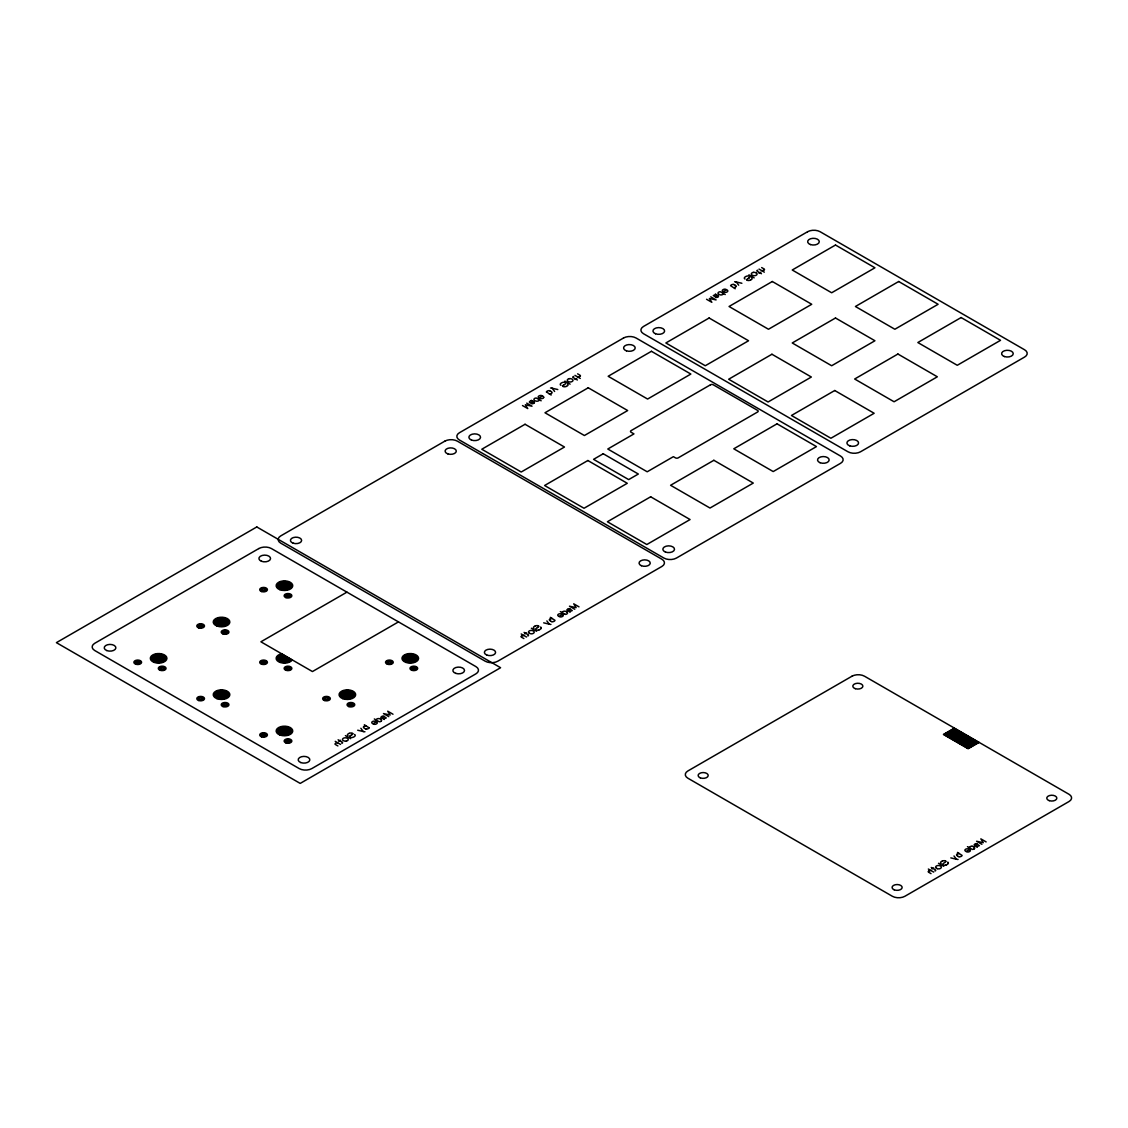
<?xml version="1.0" encoding="UTF-8"?>
<svg xmlns="http://www.w3.org/2000/svg" width="1128" height="1128" viewBox="0 0 1128 1128"><rect width="100%" height="100%" fill="white"/><g stroke="black" fill="none" stroke-linecap="round" stroke-linejoin="round"><path stroke-width="1.5" d="M368.969 727.757L364.344 724.74M368.983 727.715L368.997 727.673A2.876 1.664 0 0 1 365.881 729.139M546.53 391.98L551.155 395.04M349.779 736.288L349.722 736.669A1.438 0.832 0 0 0 349.99 737.007A2.778 1.607 0 0 0 350.864 737.486A2.496 1.438 0 0 0 352.895 737.303A4.047 2.326 0 0 0 354.121 736.767L354.544 736.443A3.342 1.932 0 0 0 354.953 736.076A3.581 2.073 0 0 0 355.123 735.78A3.046 1.762 0 0 0 355.207 735.484A2.496 1.438 0 0 0 355.038 734.85A6.909 3.99 0 0 0 354.516 734.483M539.085 398.001L542.61 395.97A8.46 4.879 0 0 1 543.273 396.478A2.764 1.593 0 0 1 543.654 396.971A2.002 1.156 0 0 1 543.654 397.507M723.161 291.729L726.672 289.699A8.46 4.879 0 0 1 727.334 290.206A2.764 1.593 0 0 1 727.729 290.7A2.002 1.156 0 0 1 727.729 291.236A2.524 1.452 0 0 1 725.798 292.349L725.135 292.363A3.835 2.214 0 0 1 724.345 292.251L723.753 292.082A12.507 7.219 0 0 1 723.076 291.687L722.977 291.63A2.566 1.48 0 0 1 722.301 290.516A2.073 1.198 0 0 1 722.681 289.938A3.765 2.171 0 0 1 723.457 289.459A2.002 1.156 0 0 1 725.191 289.191A8.601 4.963 0 0 1 726.051 289.388M574.97 379.501L576.732 378.486M759.031 273.23L760.808 272.215M346.93 592.144L260.906 641.804L312.442 671.555L398.466 621.895M338.752 741.293L340.529 740.264M524.746 633.908L526.508 632.893M376.414 721.765L372.889 723.795A8.46 4.879 0 0 1 372.226 723.288A2.764 1.593 0 0 1 371.845 722.794A2.002 1.156 0 0 1 371.831 722.258A2.524 1.452 0 0 1 373.777 721.144L374.425 721.13A3.835 2.214 0 0 1 375.229 721.243L375.807 721.412A12.507 7.219 0 0 1 376.484 721.807L376.583 721.864A2.566 1.48 0 0 1 377.26 722.977A2.073 1.198 0 0 1 376.879 723.57A3.765 2.171 0 0 1 376.103 724.035A2.002 1.156 0 0 1 374.369 724.303M559.488 616.734A8.601 4.963 0 0 0 560.362 616.917A2.002 1.156 0 0 0 562.068 616.649A3.765 2.171 0 0 0 562.858 616.184A2.073 1.198 0 0 0 563.224 615.606A2.566 1.48 0 0 0 562.576 614.478L558.868 616.424A8.46 4.879 0 0 1 558.219 615.916A2.764 1.593 0 0 1 557.824 615.423A2.002 1.156 0 0 1 557.824 614.887A2.524 1.452 0 0 1 559.756 613.773L560.419 613.759A3.835 2.214 0 0 1 561.208 613.872L561.8 614.041M954.401 728.11L943.417 734.455L968.134 748.738L979.132 742.393M931.883 868.969L933.646 867.954M966.625 851.795A8.601 4.963 0 0 0 967.5 851.978A2.002 1.156 0 0 0 969.206 851.71A3.765 2.171 0 0 0 969.995 851.245A2.073 1.198 0 0 0 970.362 850.653A2.566 1.48 0 0 0 969.713 849.539L966.005 851.485A8.46 4.879 0 0 1 965.342 850.977A2.764 1.593 0 0 1 964.962 850.484A2.002 1.156 0 0 1 964.962 849.948A2.524 1.452 0 0 1 966.893 848.834L967.556 848.806A3.835 2.214 0 0 1 968.346 848.919L968.938 849.102M734.596 281.732L735.653 281.803M550.52 388.004L551.578 388.074M550.929 624.39L550.281 624.39M364.95 731.762L363.977 731.705M958.067 859.451L957.066 859.381M551.423 618.511L552.198 618.44M365.444 725.896L366.219 725.826M958.56 853.572L959.336 853.501M549.28 393.954L550.055 393.884A3.003 1.734 0 0 0 551.197 393.503M715.984 294.521L713.319 295.55L715.053 296.622A2.947 1.692 0 0 0 716.054 296.354L716.858 296.001A8.347 4.822 0 0 1 717.831 295.621L717.887 295.649A4.16 2.397 0 0 1 718.198 295.846A1.438 0.832 0 0 1 718.339 296.678M533.727 401.864C531.979 398.819 526.621 402.781 530.978 402.893A2.947 1.692 0 0 0 531.979 402.625L532.797 402.273A8.347 4.822 0 0 1 533.755 401.892L533.826 401.921A4.16 2.397 0 0 1 534.122 402.118M569.569 611.602L572.234 610.572L570.599 609.487A2.947 1.692 0 0 0 569.499 609.769L568.681 610.121A8.347 4.822 0 0 1 567.722 610.502L569.527 611.573A2.707 1.565 0 0 1 570.134 612.137M383.576 718.973L386.241 717.958L384.606 716.858A2.947 1.692 0 0 0 383.506 717.14L382.702 717.493A8.347 4.822 0 0 1 381.743 717.873L383.548 718.945A2.707 1.565 0 0 1 384.154 719.509M976.707 846.663L979.372 845.633L977.722 844.548A2.947 1.692 0 0 0 976.622 844.83L975.931 845.126A8.347 4.822 0 0 1 974.86 845.563L976.665 846.62A2.707 1.565 0 0 1 977.271 847.198M976.481 843.673L977.299 843.885M761.865 270.579L761.922 270.593A2.129 1.227 0 0 0 763.642 270.297M577.804 376.851L577.86 376.865A2.129 1.227 0 0 0 579.581 376.569M523.618 635.529L523.674 635.543A2.129 1.227 0 0 0 521.897 635.825M337.639 742.915L337.695 742.915A2.129 1.227 0 0 0 335.918 743.197A1.847 1.072 0 0 0 335.03 744.001M736.02 281.901L741.871 283.269M551.973 388.187L557.796 389.541M543.682 622.839L549.533 624.221M950.819 857.9L956.671 859.268M357.703 730.225L363.554 731.593M549.223 624.122L546.869 620.922M956.361 859.183L954.006 855.969M736.33 282L738.671 285.201M552.297 388.286L554.609 391.472M937.368 868.645L936.846 868.447A4.78 2.764 0 0 1 936.522 868.264M531.359 403.584L532.134 403.782A2.623 1.509 0 0 0 533.84 403.218M715.476 297.341L716.209 297.51A2.623 1.509 0 0 0 717.916 296.946M570.162 608.824L569.344 608.612A2.623 1.509 0 0 0 567.638 609.176M384.183 716.209L383.407 715.984A2.623 1.509 0 0 0 381.645 716.548M761.668 267.562L764.164 269M759.031 269.084L764.333 272.158M757.071 271.185L761.442 273.723M735.23 288.768L730.606 285.708A2.876 1.664 0 0 1 733.679 284.369M725.233 294.535L720.51 291.814A1.847 1.072 0 0 0 718.804 292.11A2.735 1.579 0 0 0 718.79 294.337M710.781 296.861L716.083 299.921L709.413 298.483L711.838 302.304L706.565 299.272M577.606 373.833L580.102 375.271M574.956 375.356L580.271 378.43M572.996 377.457L577.381 379.995M541.158 400.807L536.434 398.085A1.847 1.072 0 0 0 534.742 398.381A2.735 1.579 0 0 0 534.728 400.609A3.497 2.016 0 0 0 536.561 401.201A2.383 1.368 0 0 0 539.283 399.749M526.72 403.133L532.007 406.193L525.352 404.755L527.763 408.576L522.49 405.544M954.443 734.483L968.092 742.365M578.988 606.85L573.715 603.818L576.126 607.639L569.471 606.201L574.758 609.261M986.112 841.911L980.852 838.865L983.264 842.701L976.594 841.262L981.896 844.322M560.32 611.587L565.043 614.309M967.443 846.649L972.181 849.37A1.847 1.072 0 0 0 973.873 849.074M550.323 617.354L554.976 620.329A2.876 1.664 0 0 1 551.874 621.754M957.46 852.415L962.099 855.433A2.876 1.664 0 0 1 958.997 856.815M524.097 632.399L528.482 634.937M931.235 867.46L935.62 869.984M521.206 633.964L526.522 637.024M928.344 869.025L933.66 872.085M521.376 637.123L523.871 638.561M928.513 872.17L931.009 873.622M392.995 714.236L387.722 711.19L390.147 715.011L383.478 713.573L388.779 716.632M374.327 718.959L379.064 721.694A1.847 1.072 0 0 0 380.756 721.398M338.118 739.785L342.503 742.309M335.227 741.336L340.543 744.409M335.397 744.494L337.892 745.932M748.921 274.837L754.167 277.883M564.846 381.109L570.105 384.154M938.51 863.301L943.769 866.332M531.373 628.24L536.632 631.285M345.394 735.625L350.639 738.657M717.803 295.592L716.012 294.549A2.707 1.565 0 0 1 715.42 293.985M751.516 277.728L752.052 278.334A1.903 1.1 0 0 1 752.066 278.771A3.031 1.748 0 0 1 751.445 279.561A9.024 5.217 0 0 1 751.051 279.814A3.793 2.185 0 0 1 750.374 280.167M567.44 383.999L567.99 384.606A1.903 1.1 0 0 1 568.004 385.043A3.031 1.748 0 0 1 567.37 385.832A9.024 5.217 0 0 1 566.989 386.086A3.793 2.185 0 0 1 566.312 386.439M941.175 863.456L940.696 862.962A1.903 1.1 0 0 1 940.611 862.412A3.031 1.748 0 0 1 941.245 861.623A9.024 5.217 0 0 1 941.626 861.369L941.697 861.313A3.793 2.185 0 0 1 942.303 861.016M534.038 628.395L533.516 627.845A1.903 1.1 0 0 1 533.474 627.351A3.031 1.748 0 0 1 534.108 626.562A9.024 5.217 0 0 1 534.489 626.308L534.559 626.266A3.793 2.185 0 0 1 535.165 625.955M348.058 735.766L347.537 735.216A1.903 1.1 0 0 1 347.494 734.723A3.031 1.748 0 0 1 348.115 733.933A9.024 5.217 0 0 1 348.51 733.679L348.58 733.637A3.793 2.185 0 0 1 349.186 733.327M360.889 728.293L363.145 731.466M929.035 870.872A2.129 1.227 0 0 1 930.755 870.562M928.147 871.676A1.847 1.072 0 0 1 929.12 870.971M935.676 870.633A1.847 1.072 0 0 1 934.943 870.971M936.451 868.306A2.848 1.65 0 0 1 935.803 866.586A2.848 1.65 0 0 1 938.214 865.514A2.975 1.72 0 0 1 941.274 866.854A2.975 1.72 0 0 1 939.384 868.814A2.383 1.368 0 0 1 937.354 868.645M942.43 861.087A2.341 1.354 0 0 1 945.927 861.157M945.588 861.313A1.918 1.1 0 0 1 945.701 861.609A2.693 1.551 0 0 1 944.644 862.596A9.419 5.428 0 0 0 943.685 863.216A4.202 2.425 0 0 0 942.853 863.963L942.853 864.358A1.438 0.832 0 0 0 943.107 864.697A2.778 1.607 0 0 0 943.981 865.176A2.496 1.438 0 0 0 946.025 864.993M946.039 865.007A4.047 2.326 0 0 0 947.238 864.443L947.661 864.133A3.342 1.932 0 0 0 948.084 863.752A3.581 2.073 0 0 0 948.239 863.456A3.046 1.762 0 0 0 948.324 863.16M948.169 862.525A2.496 1.438 0 0 1 948.295 863.16M947.647 862.173A6.909 3.99 0 0 1 948.126 862.539M959.04 856.631A2.862 1.65 0 0 1 957.742 856.124M957.418 855.87A3.031 1.748 0 0 1 956.53 854.798M956.629 854.784A2.326 1.339 0 0 1 957.291 854.009M957.418 853.938A3.003 1.734 0 0 1 958.49 853.558M973.887 846.846A2.735 1.579 0 0 1 973.915 849.102M972.054 846.254A3.497 2.016 0 0 1 973.831 846.874M969.333 847.706A2.383 1.368 0 0 1 972.04 846.282M974.803 845.535A4.16 2.397 0 0 1 974.479 845.337A1.438 0.832 0 0 1 974.352 844.491M974.775 844.223A2.623 1.509 0 0 1 976.467 843.617M968.938 849.102A12.507 7.219 0 0 1 969.601 849.497M292.279 659.922A8.319 4.808 0 0 1 278.56 661.727A8.319 4.808 0 0 1 281.69 653.803M291.348 659.386A7.149 4.131 0 0 1 283.819 662.446A7.149 4.131 0 0 1 277.319 658.681A7.149 4.131 0 0 1 282.62 654.339M290.361 658.808A5.992 3.454 0 0 1 284.157 661.784A5.992 3.454 0 0 1 278.461 658.498A5.992 3.454 0 0 1 283.607 654.917M289.247 658.174A4.822 2.778 0 0 1 284.538 661.121A4.822 2.778 0 0 1 279.617 658.287A4.822 2.778 0 0 1 284.721 655.551M580.469 375.765A1.847 1.072 0 0 1 579.496 376.484M572.939 376.822A1.847 1.072 0 0 1 573.673 376.47M569.231 378.641A2.975 1.72 0 0 0 567.342 380.601A2.975 1.72 0 0 0 570.401 381.969A2.848 1.65 0 0 0 572.812 380.869A2.848 1.65 0 0 0 572.164 379.149A4.78 2.764 0 0 0 571.755 379.008L571.247 378.811A2.383 1.368 0 0 0 569.259 378.684M566.185 386.368A2.341 1.354 0 0 1 562.689 386.298M563.027 386.143A1.918 1.1 0 0 1 562.914 385.846M562.801 385.832A2.693 1.551 0 0 1 563.972 384.859M563.944 384.831A9.419 5.428 0 0 0 564.931 384.239A4.202 2.425 0 0 0 565.762 383.492L565.791 383.238A1.438 0.832 0 0 0 565.509 382.759M564.635 382.279A2.778 1.607 0 0 1 565.481 382.773M564.606 382.293A2.496 1.438 0 0 0 562.59 382.462A4.047 2.326 0 0 0 561.377 383.012L561.011 383.28A3.342 1.932 0 0 0 560.531 383.689A3.581 2.073 0 0 0 560.376 383.999A3.046 1.762 0 0 0 560.292 384.296A2.496 1.438 0 0 0 560.447 384.916A6.909 3.99 0 0 0 560.968 385.282M546.417 391.966A2.876 1.664 0 0 1 549.604 390.64M549.576 390.824A2.862 1.65 0 0 1 550.873 391.331M551.197 391.571A3.031 1.748 0 0 1 552.086 392.657A2.326 1.339 0 0 1 551.324 393.446M531.965 400.821A2.707 1.565 0 0 1 531.344 400.257M534.221 402.146A1.438 0.832 0 0 1 534.263 402.95M541.99 395.66A8.601 4.963 0 0 0 541.116 395.477A2.002 1.156 0 0 0 539.41 395.745A3.765 2.171 0 0 0 538.62 396.196A2.073 1.198 0 0 0 538.253 396.788A2.566 1.48 0 0 0 538.902 397.916A12.507 7.219 0 0 0 539.678 398.353L540.27 398.522A3.835 2.214 0 0 0 541.059 398.635L541.722 398.635A2.524 1.452 0 0 0 543.64 397.507M718.846 294.309A3.497 2.016 0 0 0 720.637 294.93A2.383 1.368 0 0 0 723.344 293.477M733.651 284.552A2.862 1.65 0 0 1 734.948 285.06M735.273 285.299A3.031 1.748 0 0 1 736.147 286.385M736.048 286.385A2.326 1.339 0 0 1 735.4 287.175M735.259 287.231A3.003 1.734 0 0 1 734.187 287.626M750.247 280.096A2.341 1.354 0 0 1 746.75 280.026M747.088 279.871A1.918 1.1 0 0 1 746.99 279.575A2.693 1.551 0 0 1 748.033 278.588M748.992 277.967A9.419 5.428 0 0 1 748.005 278.56M748.978 277.953A4.202 2.425 0 0 0 749.838 277.22L749.852 276.868A1.438 0.832 0 0 0 749.584 276.487A2.778 1.607 0 0 0 748.71 276.007A2.496 1.438 0 0 0 746.665 276.191A4.047 2.326 0 0 0 745.439 276.741L745.086 277.009A3.342 1.932 0 0 0 744.607 277.417A3.581 2.073 0 0 0 744.452 277.728A3.046 1.762 0 0 0 744.367 278.024A2.496 1.438 0 0 0 744.522 278.644A6.909 3.99 0 0 0 745.044 279.011M753.292 272.37A2.975 1.72 0 0 0 751.403 274.33A2.975 1.72 0 0 0 754.477 275.697A2.848 1.65 0 0 0 756.888 274.597A2.848 1.65 0 0 0 756.239 272.877M756.169 272.92A4.78 2.764 0 0 0 755.83 272.736L755.323 272.539A2.383 1.368 0 0 0 753.321 272.412M757.001 270.551A1.847 1.072 0 0 1 757.734 270.198M764.544 269.493A1.847 1.072 0 0 1 763.557 270.212M374.383 724.289A8.601 4.963 0 0 1 373.509 724.12M381.673 717.845A4.16 2.397 0 0 1 381.363 717.662M381.278 717.619A1.438 0.832 0 0 1 381.236 716.816M380.77 719.156A2.735 1.579 0 0 1 380.799 721.412M380.714 719.199A3.497 2.016 0 0 0 378.938 718.578A2.383 1.368 0 0 0 376.216 720.031M365.923 728.956A2.862 1.65 0 0 1 364.612 728.434M364.302 728.195A3.031 1.748 0 0 1 363.413 727.109A2.326 1.339 0 0 1 364.175 726.319M364.302 726.263A3.003 1.734 0 0 1 365.373 725.882M349.313 733.397A2.341 1.354 0 0 1 352.81 733.468M352.472 733.637A1.918 1.1 0 0 1 352.57 733.919M352.697 733.933A2.693 1.551 0 0 1 351.527 734.906M351.555 734.948A9.419 5.428 0 0 0 350.568 735.526A4.202 2.425 0 0 0 349.736 736.274M346.268 741.124A2.975 1.72 0 0 0 348.157 739.178A2.975 1.72 0 0 0 345.097 737.797A2.848 1.65 0 0 0 342.686 738.91A2.848 1.65 0 0 0 343.321 740.631A4.78 2.764 0 0 0 343.73 740.758L344.237 740.969A2.383 1.368 0 0 0 346.24 741.082M342.559 742.943A1.847 1.072 0 0 1 341.826 743.296M561.8 614.041A12.507 7.219 0 0 1 562.477 614.436M567.666 610.474A4.16 2.397 0 0 1 567.356 610.276M567.257 610.248A1.438 0.832 0 0 1 567.215 609.43M565.029 614.337A1.847 1.072 0 0 0 566.735 614.013A2.735 1.579 0 0 0 566.749 611.785M566.693 611.813A3.497 2.016 0 0 0 564.916 611.193A2.383 1.368 0 0 0 562.195 612.645M551.902 621.57A2.862 1.65 0 0 1 550.605 621.063M550.281 620.823A3.031 1.748 0 0 1 549.392 619.737M549.491 619.737A2.326 1.339 0 0 1 550.154 618.948M550.281 618.891A3.003 1.734 0 0 1 551.352 618.496M535.292 626.026A2.341 1.354 0 0 1 538.789 626.096M538.451 626.251A1.918 1.1 0 0 1 538.564 626.548A2.693 1.551 0 0 1 537.506 627.535M537.534 627.563A9.419 5.428 0 0 0 536.547 628.155A4.202 2.425 0 0 0 535.715 628.902L535.715 629.297A1.438 0.832 0 0 0 535.969 629.635A2.778 1.607 0 0 0 536.843 630.115A2.496 1.438 0 0 0 538.888 629.932M538.902 629.946A4.047 2.326 0 0 0 540.101 629.382L540.524 629.071A3.342 1.932 0 0 0 540.946 628.705A3.581 2.073 0 0 0 541.102 628.395A3.046 1.762 0 0 0 541.186 628.099M541.031 627.478A2.496 1.438 0 0 1 541.158 628.099M540.509 627.112A6.909 3.99 0 0 1 540.989 627.478M529.314 633.245A2.848 1.65 0 0 1 528.665 631.525A2.848 1.65 0 0 1 531.076 630.453A2.975 1.72 0 0 1 534.136 631.793A2.975 1.72 0 0 1 532.247 633.753A2.383 1.368 0 0 1 530.216 633.598L529.723 633.386A4.78 2.764 0 0 1 529.385 633.203M528.538 635.572A1.847 1.072 0 0 1 527.805 635.924M521.009 636.629A1.847 1.072 0 0 1 521.982 635.91M157.285 658.301C160.12 660.98 160.571 655.636 157.3 658.244M220.2 621.979C222.963 624.715 223.386 619.328 220.214 621.923M220.2 694.622C223.104 697.259 223.4 692.028 220.228 694.51M283.114 585.658C285.835 588.393 286.385 582.993 283.128 585.601M283.114 658.301C285.948 660.98 286.385 655.636 283.128 658.244M283.114 730.944C286.075 733.567 286.188 728.378 283.142 730.831M346.028 694.622C348.975 697.245 349.144 692.042 346.056 694.51M408.942 658.301C411.565 661.022 412.495 655.65 408.956 658.244M256.789 526.959L56.4 642.65L300.203 783.41L500.592 667.72L256.789 526.959M258.848 548.546L94.752 643.284A8.883 5.132 0 0 0 94.752 650.532L299.23 768.591A8.883 5.132 0 0 0 311.793 768.591L475.889 673.853A8.883 5.132 0 0 0 475.889 666.592L271.411 548.546A8.883 5.132 0 0 0 258.848 548.546M444.827 441.161L280.745 535.899A8.883 5.132 0 0 0 280.745 543.16L485.223 661.205A8.883 5.132 0 0 0 497.772 661.205L661.868 566.467A8.883 5.132 0 0 0 661.868 559.22L457.39 441.161A8.883 5.132 0 0 0 444.827 441.161M623.516 338.005L459.42 432.743A8.883 5.132 0 0 0 459.42 439.99L663.899 558.05A8.883 5.132 0 0 0 676.462 558.05L840.557 463.312A8.883 5.132 0 0 0 840.557 456.064L636.079 338.005A8.883 5.132 0 0 0 623.516 338.005M807.592 231.733L643.496 326.471A8.883 5.132 0 0 0 643.496 333.719L847.974 451.778A8.883 5.132 0 0 0 860.537 451.778L1024.619 357.04A8.883 5.132 0 0 0 1024.619 349.793L820.141 231.733A8.883 5.132 0 0 0 807.592 231.733M525.056 424.269L481.783 449.24L521.221 472.012L564.479 447.026L525.056 424.269M588.238 387.778L544.979 412.763L584.403 435.521L627.676 410.55L588.238 387.778M651.434 351.301L608.161 376.273L647.599 399.044L690.858 374.059L651.434 351.301M709.117 317.997L665.858 342.968L705.282 365.74L748.555 340.755L709.117 317.997M772.313 281.507L729.04 306.492L768.478 329.249L811.737 304.278L772.313 281.507M835.495 245.03L792.237 270.001L831.66 292.772L874.933 267.787L835.495 245.03M710.499 384.775L631.06 430.642A1.946 1.128 0 0 0 631.06 432.221L633.964 433.899L607.78 449.014L647.204 471.786L673.388 456.671L675.446 457.855A1.946 1.128 0 0 0 678.196 457.855L757.621 411.988A1.946 1.128 0 0 0 757.621 410.409L713.249 384.775A1.946 1.128 0 0 0 710.499 384.775M587.857 460.52L544.598 485.505L584.022 508.263L627.281 483.292L587.857 460.52M771.933 354.248L728.66 379.234L768.083 401.991L811.356 377.02L771.933 354.248M835.495 317.997L792.237 342.968L831.66 365.74L874.933 340.755L835.495 317.997M898.692 281.507L855.419 306.492L894.856 329.249L938.115 304.278L898.692 281.507M603.226 453.752L593.568 459.336L628.677 479.597L638.335 474.028L603.226 453.752M650.659 496.785L607.4 521.756L646.823 544.528L690.082 519.543L650.659 496.785M713.855 460.294L670.582 485.28L710.005 508.037L753.278 483.066L713.855 460.294M777.037 423.818L733.778 448.803L773.202 471.56L816.46 446.589L777.037 423.818M834.734 390.514L791.461 415.485L830.899 438.256L874.158 413.271L834.734 390.514M897.916 354.023L854.657 379.008L894.081 401.765L937.34 376.794L897.916 354.023M961.112 317.546L917.84 342.531L957.263 365.289L1000.536 340.318L961.112 317.546M851.964 676.222L687.883 770.96A8.883 5.132 0 0 0 687.883 778.207L892.347 896.266A8.883 5.132 0 0 0 904.91 896.266L1069.006 801.529A8.883 5.132 0 0 0 1069.006 794.281L864.527 676.222A8.883 5.132 0 0 0 851.964 676.222M954.401 728.434L943.967 734.455L968.134 748.414L978.582 742.393L954.401 728.434M954.401 728.744L944.517 734.455L968.134 748.104L978.032 742.393L954.401 728.744M954.401 729.069L945.067 734.455L968.134 747.779L977.482 742.393L954.401 729.069M954.401 729.379L945.616 734.455L968.134 747.469L976.933 742.393L954.401 729.379M954.401 729.703L946.166 734.455L968.134 747.145L976.383 742.393L954.401 729.703M954.401 730.013L946.716 734.455L968.134 746.835L975.833 742.393L954.401 730.013M954.401 730.338L947.266 734.455L968.134 746.51L975.283 742.393L954.401 730.338M954.401 730.648L947.816 734.455L968.134 746.2L974.733 742.393L954.401 730.648M954.401 730.972L948.366 734.455L968.134 745.876L974.183 742.393L954.401 730.972M954.401 731.282L948.916 734.455L968.134 745.566L973.633 742.393L954.401 731.282M954.401 731.607L949.452 734.455L968.134 745.241L973.083 742.393L954.401 731.607M954.401 731.917L950.002 734.455L968.134 744.931L972.533 742.393L954.401 731.917M954.401 732.241L950.551 734.455L968.134 744.607L971.983 742.393L954.401 732.241M954.401 732.551L951.101 734.455L968.134 744.297L971.434 742.393L954.401 732.551M954.401 732.876L951.651 734.455L968.134 743.972L970.884 742.393L954.401 732.876M954.401 733.186L952.201 734.455L968.134 743.662L970.334 742.393L954.401 733.186M954.401 733.51L952.751 734.455L968.134 743.338L969.784 742.393L954.401 733.51M954.401 733.82L953.301 734.455L968.134 743.028L969.234 742.393L954.401 733.82M954.401 734.145L968.684 742.393L954.401 734.145M1049.28 800.654A5.034 2.905 0 0 0 1056.837 798.145A5.034 2.905 0 0 0 1049.28 795.621A5.034 2.905 0 0 0 1049.28 800.654M894.166 889.795A5.034 2.905 0 0 0 902.132 887.736A5.034 2.905 0 0 0 895.068 884.789A5.034 2.905 0 0 0 894.166 889.795M700.206 777.812A5.034 2.905 0 0 0 708.173 775.754A5.034 2.905 0 0 0 701.108 772.807A5.034 2.905 0 0 0 700.206 777.812M855.32 688.672A5.034 2.905 0 0 0 862.878 686.162A5.034 2.905 0 0 0 855.32 683.639A5.034 2.905 0 0 0 855.32 688.672M199.839 699.374A1.537 0.888 0 0 0 202.18 698.655A1.537 0.888 0 0 0 199.938 697.837A1.537 0.888 0 0 0 199.839 699.374M199.219 699.938A2.693 1.551 0 0 0 203.35 698.683A2.693 1.551 0 0 0 199.388 697.245A2.693 1.551 0 0 0 199.219 699.938M224.275 705.465A1.523 0.888 0 0 0 226.615 704.76A1.523 0.888 0 0 0 224.373 703.942A1.523 0.888 0 0 0 224.275 705.465M223.654 706.043A2.693 1.551 0 0 0 227.786 704.774A2.693 1.551 0 0 0 223.837 703.35A2.693 1.551 0 0 0 223.654 706.043M220.186 695.863A2.496 1.438 0 0 0 224.007 694.721A2.496 1.438 0 0 0 220.383 693.382A2.496 1.438 0 0 0 220.186 695.863M219.551 696.441A3.652 2.115 0 0 0 225.177 694.749A3.652 2.115 0 0 0 219.847 692.789A3.652 2.115 0 0 0 219.551 696.441M218.917 697.005A4.822 2.778 0 0 0 226.333 694.792A4.822 2.778 0 0 0 219.311 692.183A4.822 2.778 0 0 0 218.917 697.005M218.296 697.569A5.992 3.454 0 0 0 227.503 694.82A5.992 3.454 0 0 0 218.776 691.591A5.992 3.454 0 0 0 218.296 697.569M217.662 698.133A7.149 4.131 0 0 0 228.674 694.848A7.149 4.131 0 0 0 218.24 690.985A7.149 4.131 0 0 0 217.662 698.133M223.034 706.607A3.863 2.228 0 0 0 228.942 704.803A3.863 2.228 0 0 0 223.288 702.744A3.863 2.228 0 0 0 223.034 706.607M198.598 700.502A3.863 2.228 0 0 0 204.506 698.711A3.863 2.228 0 0 0 198.852 696.653A3.863 2.228 0 0 0 198.598 700.502M217.041 698.697A8.319 4.808 0 0 0 229.83 694.876A8.319 4.808 0 0 0 217.704 690.392A8.319 4.808 0 0 0 217.041 698.697M261.513 664.18A3.863 2.228 0 0 0 267.421 662.376A3.863 2.228 0 0 0 261.767 660.317A3.863 2.228 0 0 0 261.513 664.18M285.948 670.286A3.863 2.228 0 0 0 291.856 668.481A3.863 2.228 0 0 0 286.202 666.422A3.863 2.228 0 0 0 285.948 670.286M282.465 660.106A3.652 2.115 0 0 0 288.091 658.428A3.652 2.115 0 0 0 282.761 656.468A3.652 2.115 0 0 0 282.465 660.106M283.1 659.542A2.496 1.438 0 0 0 286.921 658.399A2.496 1.438 0 0 0 283.297 657.06A2.496 1.438 0 0 0 283.1 659.542M286.568 669.708A2.693 1.551 0 0 0 290.7 668.453A2.693 1.551 0 0 0 286.752 667.015A2.693 1.551 0 0 0 286.568 669.708M287.189 669.144A1.523 0.888 0 0 0 289.529 668.425A1.523 0.888 0 0 0 287.287 667.621A1.523 0.888 0 0 0 287.189 669.144M262.133 663.616A2.693 1.551 0 0 0 266.264 662.362A2.693 1.551 0 0 0 262.302 660.923A2.693 1.551 0 0 0 262.133 663.616M262.753 663.038A1.537 0.888 0 0 0 265.094 662.333A1.537 0.888 0 0 0 262.852 661.516A1.537 0.888 0 0 0 262.753 663.038M261.456 561.265A5.823 3.37 0 0 0 270.537 558.712A5.823 3.37 0 0 0 262.175 555.455A5.823 3.37 0 0 0 261.456 561.265M136.925 663.038A1.537 0.888 0 0 0 139.266 662.333A1.537 0.888 0 0 0 137.024 661.516A1.537 0.888 0 0 0 136.925 663.038M136.305 663.616A2.693 1.551 0 0 0 140.436 662.362A2.693 1.551 0 0 0 136.474 660.923A2.693 1.551 0 0 0 136.305 663.616M161.36 669.144A1.523 0.888 0 0 0 163.701 668.425A1.523 0.888 0 0 0 161.459 667.621A1.523 0.888 0 0 0 161.36 669.144M160.74 669.708A2.693 1.551 0 0 0 164.871 668.453A2.693 1.551 0 0 0 160.923 667.015A2.693 1.551 0 0 0 160.74 669.708M157.271 659.542A2.496 1.438 0 0 0 161.093 658.399A2.496 1.438 0 0 0 157.469 657.06A2.496 1.438 0 0 0 157.271 659.542M156.637 660.106A3.652 2.115 0 0 0 162.263 658.428A3.652 2.115 0 0 0 156.933 656.468A3.652 2.115 0 0 0 156.637 660.106M156.017 660.684A4.822 2.778 0 0 0 163.419 658.47A4.822 2.778 0 0 0 156.397 655.861A4.822 2.778 0 0 0 156.017 660.684M155.382 661.248A5.992 3.454 0 0 0 164.589 658.498A5.992 3.454 0 0 0 155.861 655.269A5.992 3.454 0 0 0 155.382 661.248M154.748 661.812A7.149 4.131 0 0 0 165.76 658.526A7.149 4.131 0 0 0 155.326 654.663A7.149 4.131 0 0 0 154.748 661.812M160.12 670.286A3.863 2.228 0 0 0 166.042 668.481A3.863 2.228 0 0 0 160.373 666.422A3.863 2.228 0 0 0 160.12 670.286M135.684 664.18A3.863 2.228 0 0 0 141.592 662.376A3.863 2.228 0 0 0 135.938 660.317A3.863 2.228 0 0 0 135.684 664.18M154.127 662.376A8.319 4.808 0 0 0 166.916 658.555A8.319 4.808 0 0 0 154.79 654.071A8.319 4.808 0 0 0 154.127 662.376M262.753 590.395A1.537 0.888 0 0 0 265.094 589.69A1.537 0.888 0 0 0 262.852 588.872A1.537 0.888 0 0 0 262.753 590.395M262.133 590.973A2.693 1.551 0 0 0 266.264 589.704A2.693 1.551 0 0 0 262.302 588.28A2.693 1.551 0 0 0 262.133 590.973M287.189 596.5A1.523 0.888 0 0 0 289.529 595.781A1.523 0.888 0 0 0 287.287 594.978A1.523 0.888 0 0 0 287.189 596.5M286.568 597.064A2.693 1.551 0 0 0 290.7 595.81A2.693 1.551 0 0 0 286.752 594.371A2.693 1.551 0 0 0 286.568 597.064M283.1 586.898A2.496 1.438 0 0 0 286.921 585.756A2.496 1.438 0 0 0 283.297 584.417A2.496 1.438 0 0 0 283.1 586.898M282.465 587.462A3.652 2.115 0 0 0 288.091 585.784A3.652 2.115 0 0 0 282.761 583.81A3.652 2.115 0 0 0 282.465 587.462M281.831 588.026A4.822 2.778 0 0 0 289.247 585.813A4.822 2.778 0 0 0 282.226 583.218A4.822 2.778 0 0 0 281.831 588.026M281.21 588.604A5.992 3.454 0 0 0 290.418 585.855A5.992 3.454 0 0 0 281.69 582.626A5.992 3.454 0 0 0 281.21 588.604M280.576 589.168A7.149 4.131 0 0 0 291.574 585.883A7.149 4.131 0 0 0 281.154 582.02A7.149 4.131 0 0 0 280.576 589.168M285.948 597.643A3.863 2.228 0 0 0 291.856 595.838A3.863 2.228 0 0 0 286.202 593.779A3.863 2.228 0 0 0 285.948 597.643M261.513 591.537A3.863 2.228 0 0 0 267.421 589.732A3.863 2.228 0 0 0 261.767 587.674A3.863 2.228 0 0 0 261.513 591.537M626.463 350.85A5.823 3.37 0 0 0 635.205 347.946A5.823 3.37 0 0 0 626.463 345.027A5.823 3.37 0 0 0 626.463 350.85M471.448 440.033A5.823 3.37 0 0 0 480.528 437.481A5.823 3.37 0 0 0 472.167 434.209A5.823 3.37 0 0 0 471.448 440.033M665.407 552.015A5.823 3.37 0 0 0 674.488 549.463A5.823 3.37 0 0 0 666.126 546.192A5.823 3.37 0 0 0 665.407 552.015M820.07 462.706A5.823 3.37 0 0 0 829.15 460.168A5.823 3.37 0 0 0 820.803 456.896A5.823 3.37 0 0 0 820.07 462.706M1004.498 356.561A5.823 3.37 0 0 0 1013.24 353.656A5.823 3.37 0 0 0 1004.498 350.737A5.823 3.37 0 0 0 1004.498 356.561M849.821 445.87A5.823 3.37 0 0 0 858.563 442.951A5.823 3.37 0 0 0 849.821 440.033A5.823 3.37 0 0 0 849.821 445.87M655.509 333.761A5.823 3.37 0 0 0 664.589 331.209A5.823 3.37 0 0 0 656.228 327.938A5.823 3.37 0 0 0 655.509 333.761M810.538 244.579A5.823 3.37 0 0 0 819.28 241.674A5.823 3.37 0 0 0 810.538 238.755A5.823 3.37 0 0 0 810.538 244.579M106.779 650.56A5.823 3.37 0 0 0 115.86 648.022A5.823 3.37 0 0 0 107.498 644.751A5.823 3.37 0 0 0 106.779 650.56M300.739 762.542A5.823 3.37 0 0 0 309.819 760.004A5.823 3.37 0 0 0 301.458 756.733A5.823 3.37 0 0 0 300.739 762.542M455.768 673.374A5.823 3.37 0 0 0 464.51 670.455A5.823 3.37 0 0 0 455.768 667.55A5.823 3.37 0 0 0 455.768 673.374M293.224 543.202A5.598 3.229 0 0 0 301.627 540.397A5.598 3.229 0 0 0 293.224 537.605A5.598 3.229 0 0 0 293.224 543.202M486.704 655.001A5.598 3.229 0 0 0 495.559 652.717A5.598 3.229 0 0 0 487.705 649.432A5.598 3.229 0 0 0 486.704 655.001M641.381 565.706A5.598 3.229 0 0 0 650.221 563.422A5.598 3.229 0 0 0 642.382 560.137A5.598 3.229 0 0 0 641.381 565.706M447.901 453.907A5.598 3.229 0 0 0 456.29 451.101A5.598 3.229 0 0 0 447.901 448.309A5.598 3.229 0 0 0 447.901 453.907M279.955 589.732A8.319 4.808 0 0 0 292.744 585.911A8.319 4.808 0 0 0 280.618 581.428A8.319 4.808 0 0 0 279.955 589.732M217.041 626.054A8.319 4.808 0 0 0 229.83 622.233A8.319 4.808 0 0 0 217.704 617.749A8.319 4.808 0 0 0 217.041 626.054M198.598 627.859A3.863 2.228 0 0 0 204.506 626.054A3.863 2.228 0 0 0 198.852 623.995A3.863 2.228 0 0 0 198.598 627.859M223.034 633.964A3.863 2.228 0 0 0 228.942 632.159A3.863 2.228 0 0 0 223.288 630.101A3.863 2.228 0 0 0 223.034 633.964M217.662 625.49A7.149 4.131 0 0 0 228.674 622.205A7.149 4.131 0 0 0 218.24 618.341A7.149 4.131 0 0 0 217.662 625.49M218.296 624.926A5.992 3.454 0 0 0 227.503 622.177A5.992 3.454 0 0 0 218.776 618.948A5.992 3.454 0 0 0 218.296 624.926M218.917 624.362A4.822 2.778 0 0 0 226.333 622.134A4.822 2.778 0 0 0 219.311 619.54A4.822 2.778 0 0 0 218.917 624.362M219.551 623.784A3.652 2.115 0 0 0 225.177 622.106A3.652 2.115 0 0 0 219.847 620.132A3.652 2.115 0 0 0 219.551 623.784M220.186 623.22A2.496 1.438 0 0 0 224.007 622.078A2.496 1.438 0 0 0 220.383 620.738A2.496 1.438 0 0 0 220.186 623.22M223.654 633.386A2.693 1.551 0 0 0 227.786 632.131A2.693 1.551 0 0 0 223.837 630.693A2.693 1.551 0 0 0 223.654 633.386M224.275 632.822A1.523 0.888 0 0 0 226.615 632.103A1.523 0.888 0 0 0 224.373 631.299A1.523 0.888 0 0 0 224.275 632.822M199.219 627.295A2.693 1.551 0 0 0 203.35 626.04A2.693 1.551 0 0 0 199.388 624.602A2.693 1.551 0 0 0 199.219 627.295M199.839 626.717A1.537 0.888 0 0 0 202.18 626.012A1.537 0.888 0 0 0 199.938 625.194A1.537 0.888 0 0 0 199.839 626.717M262.753 735.696A1.537 0.888 0 0 0 265.094 734.977A1.537 0.888 0 0 0 262.852 734.159A1.537 0.888 0 0 0 262.753 735.696M262.133 736.26A2.693 1.551 0 0 0 266.264 735.005A2.693 1.551 0 0 0 262.302 733.567A2.693 1.551 0 0 0 262.133 736.26M287.189 741.787A1.523 0.888 0 0 0 289.529 741.082A1.523 0.888 0 0 0 287.287 740.264A1.523 0.888 0 0 0 287.189 741.787M286.568 742.365A2.693 1.551 0 0 0 290.7 741.096A2.693 1.551 0 0 0 286.752 739.672A2.693 1.551 0 0 0 286.568 742.365M283.1 732.185A2.496 1.438 0 0 0 286.921 731.043A2.496 1.438 0 0 0 283.297 729.703A2.496 1.438 0 0 0 283.1 732.185M282.465 732.763A3.652 2.115 0 0 0 288.091 731.085A3.652 2.115 0 0 0 282.761 729.111A3.652 2.115 0 0 0 282.465 732.763M281.831 733.327A4.822 2.778 0 0 0 289.247 731.113A4.822 2.778 0 0 0 282.226 728.505A4.822 2.778 0 0 0 281.831 733.327M281.21 733.891A5.992 3.454 0 0 0 290.418 731.141A5.992 3.454 0 0 0 281.69 727.912A5.992 3.454 0 0 0 281.21 733.891M280.576 734.455A7.149 4.131 0 0 0 291.574 731.17A7.149 4.131 0 0 0 281.154 727.32A7.149 4.131 0 0 0 280.576 734.455M285.948 742.929A3.863 2.228 0 0 0 291.856 741.124A3.863 2.228 0 0 0 286.202 739.066A3.863 2.228 0 0 0 285.948 742.929M261.513 736.824A3.863 2.228 0 0 0 267.421 735.033A3.863 2.228 0 0 0 261.767 732.974A3.863 2.228 0 0 0 261.513 736.824M279.955 735.019A8.319 4.808 0 0 0 292.744 731.198A8.319 4.808 0 0 0 280.618 726.714A8.319 4.808 0 0 0 279.955 735.019M388.568 663.038A1.537 0.888 0 0 0 390.922 662.333A1.537 0.888 0 0 0 388.681 661.516A1.537 0.888 0 0 0 388.568 663.038M387.947 663.616A2.693 1.551 0 0 0 392.093 662.362A2.693 1.551 0 0 0 388.131 660.923A2.693 1.551 0 0 0 387.947 663.616M413.017 669.144A1.523 0.888 0 0 0 415.358 668.425A1.523 0.888 0 0 0 413.116 667.621A1.523 0.888 0 0 0 413.017 669.144M412.397 669.708A2.693 1.551 0 0 0 416.528 668.453A2.693 1.551 0 0 0 412.58 667.015A2.693 1.551 0 0 0 412.397 669.708M408.914 659.542A2.496 1.438 0 0 0 412.749 658.399A2.496 1.438 0 0 0 409.126 657.06A2.496 1.438 0 0 0 408.914 659.542M408.294 660.106A3.652 2.115 0 0 0 413.92 658.428A3.652 2.115 0 0 0 408.59 656.468A3.652 2.115 0 0 0 408.294 660.106M407.659 660.684A4.822 2.778 0 0 0 415.076 658.47A4.822 2.778 0 0 0 408.054 655.861A4.822 2.778 0 0 0 407.659 660.684M407.039 661.248A5.992 3.454 0 0 0 416.246 658.498A5.992 3.454 0 0 0 407.518 655.269A5.992 3.454 0 0 0 407.039 661.248M406.404 661.812A7.149 4.131 0 0 0 417.402 658.526A7.149 4.131 0 0 0 406.982 654.663A7.149 4.131 0 0 0 406.404 661.812M411.776 670.286A3.863 2.228 0 0 0 417.684 668.481A3.863 2.228 0 0 0 412.03 666.422A3.863 2.228 0 0 0 411.776 670.286M387.327 664.18A3.863 2.228 0 0 0 393.249 662.376A3.863 2.228 0 0 0 387.595 660.317A3.863 2.228 0 0 0 387.327 664.18M405.784 662.376A8.319 4.808 0 0 0 418.573 658.555A8.319 4.808 0 0 0 406.447 654.071A8.319 4.808 0 0 0 405.784 662.376M342.87 698.697A8.319 4.808 0 0 0 355.658 694.876A8.319 4.808 0 0 0 343.532 690.392A8.319 4.808 0 0 0 342.87 698.697M324.413 700.502A3.863 2.228 0 0 0 330.335 698.711A3.863 2.228 0 0 0 324.681 696.653A3.863 2.228 0 0 0 324.413 700.502M348.862 706.607A3.863 2.228 0 0 0 354.77 704.803A3.863 2.228 0 0 0 349.116 702.744A3.863 2.228 0 0 0 348.862 706.607M343.49 698.133A7.149 4.131 0 0 0 354.488 694.848A7.149 4.131 0 0 0 344.068 690.985A7.149 4.131 0 0 0 343.49 698.133M344.125 697.569A5.992 3.454 0 0 0 353.332 694.82A5.992 3.454 0 0 0 344.604 691.591A5.992 3.454 0 0 0 344.125 697.569M344.745 697.005A4.822 2.778 0 0 0 352.162 694.792A4.822 2.778 0 0 0 345.14 692.183A4.822 2.778 0 0 0 344.745 697.005M345.379 696.441A3.652 2.115 0 0 0 351.005 694.749A3.652 2.115 0 0 0 345.676 692.789A3.652 2.115 0 0 0 345.379 696.441M346.014 695.863A2.496 1.438 0 0 0 349.835 694.721A2.496 1.438 0 0 0 346.211 693.382A2.496 1.438 0 0 0 346.014 695.863M349.483 706.043A2.693 1.551 0 0 0 353.614 704.774A2.693 1.551 0 0 0 349.666 703.35A2.693 1.551 0 0 0 349.483 706.043M350.103 705.465A1.523 0.888 0 0 0 352.444 704.76A1.523 0.888 0 0 0 350.202 703.942A1.523 0.888 0 0 0 350.103 705.465M325.047 699.938A2.693 1.551 0 0 0 329.179 698.683A2.693 1.551 0 0 0 325.216 697.245A2.693 1.551 0 0 0 325.047 699.938M325.668 699.374A1.537 0.888 0 0 0 328.008 698.655A1.537 0.888 0 0 0 325.766 697.837A1.537 0.888 0 0 0 325.668 699.374"/></g></svg>
